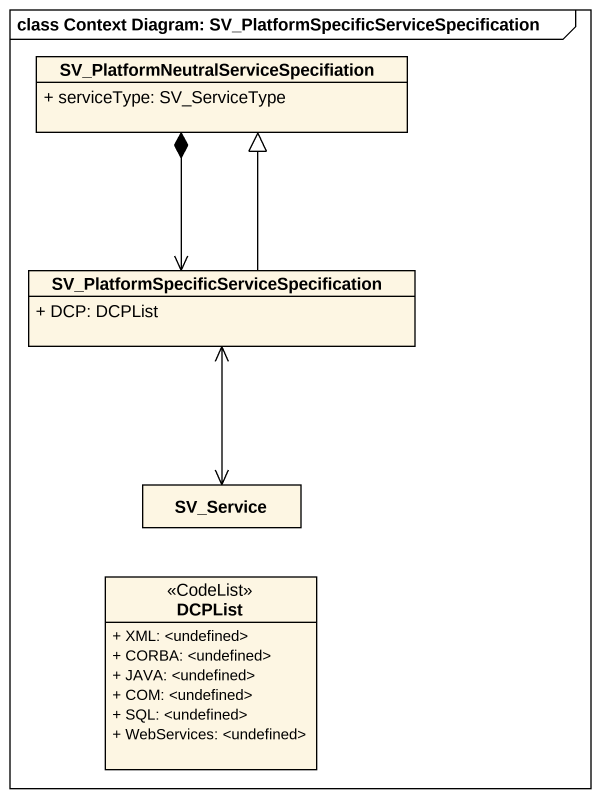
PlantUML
@startuml
mainframe class Context Diagram: SV_PlatformSpecificServiceSpecification
hide circle
hide empty members
skinparam classAttributeIconSize 0
class "SV_PlatformNeutralServiceSpecifiation" as SV_PlatformNeutralServiceSpe {
  + serviceType: SV_ServiceType
}
class "SV_PlatformSpecificServiceSpecification" as SV_PlatformSpecificServiceSp {
  + DCP: DCPList
}
class SV_Service
class DCPList <<CodeList>> {
  + XML: <undefined>
  + CORBA: <undefined>
  + JAVA: <undefined>
  + COM: <undefined>
  + SQL: <undefined>
  + WebServices: <undefined>
}
SV_PlatformNeutralServiceSpe *--> SV_PlatformSpecificServiceSp
SV_PlatformSpecificServiceSp -up-|> SV_PlatformNeutralServiceSpe
SV_PlatformSpecificServiceSp <--> SV_Service
@enduml
